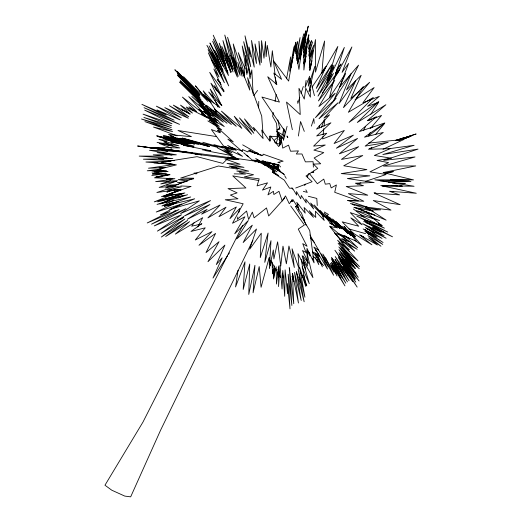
<?xml version="1.0" encoding="UTF-8"?>
<svg xmlns="http://www.w3.org/2000/svg" width="523" height="523" viewBox="0 0 523 523"><rect width="100%" height="100%" fill="white"/><g stroke="black" fill="none" stroke-linecap="round" stroke-linejoin="round"><path stroke-width="0.78" d="M278.582 273.96L278.576 277.21L277.863 272.405M278.589 271.529L278.596 267.462M269.286 257.8L269.26 264.305L270.084 260.389M258.624 107.856L258.767 101.397M274.229 268.201L273.738 277.687L272.954 269.79M284.251 129.371L283.466 140.373L287.094 126.291M321.861 73.253L324.606 41.01L315.506 72.102L315.461 39.591L309.923 70.5L308.524 34.799L303.889 70.017L303.621 37.702L298.921 69.428L294.867 45.808L288.637 81.085L273.679 60.988L281.603 79.372L273.843 73.011L276.857 84.549L267.737 76.724L279.413 102.103L261.918 97.03L285.767 132.567M283.361 276.209L283.211 277.824L282.453 273.117M322.907 136.549L322.632 138.935L344.337 130.469L334.073 143.531L353.352 135.15L336.4 148.212L357.549 138.445L339.335 153.801L358.68 146.662L341.441 159.404L362.805 155.521L343.729 165.758L366.911 169.609L341.251 173.61L369.833 175.839L347.383 178.565L374.135 182.488L355.313 183.2L363.498 185.711L346.18 186.476L367.793 195.21L348.357 193.582L363.805 201.25L347.802 200.544M323.083 134.96L323.809 128.606M324.077 126.22L324.796 119.865M294.933 48.593L295.658 42.226L293.39 55.615M295.841 53.732L297.352 41.657L295.645 51.117M291.318 67.421L293.933 46.809L289.65 71.246L290.598 56.955L286.565 78.836M306.092 80.424L305.079 87.531L309.603 76.26L308.302 86.138L314.918 66.271L310.924 83.294M298.417 136.013L300.548 121.513L304.294 131.384M238.024 270.306L235.566 286.95L244.986 261.827L243.188 289.461L249.726 264.017L248.758 294.436L254.93 265.311L253.08 292.762L259.218 266.54L261.069 287.31L269.103 257.774L269.927 259.186M296.816 58.975L300.052 37.578L296.319 55.582M273.281 112.452L272.64 116.368L276.575 123.428L277.53 136.614L269.306 136.209L270.09 140.877M275.059 101.495L276.203 94.454M292.318 61.917L292.586 60.341M292.854 58.766L293.122 57.19M280.746 143.884L282.185 136.673M282.505 135.071L283.786 128.665M271.391 261.016L270.469 265.579L270.123 262.389M277.432 170.76L278.569 165.157L274.196 168.36L274.17 164.183M297.665 63.276L303.765 33.864L296.75 60.576M303.098 43.429L299.777 59.158L301.993 50.509M303.432 41.853L305.759 30.844L297.783 63.29M237.847 216.993L237.331 219.327L246.588 211.024L248.628 219.503L252.354 212.135L254.113 217.823L266.514 207.932L268.665 215.973L284.747 198.001M238.887 212.331L239.75 208.442L229.937 218.634L236.344 206.997L218.947 216.679L226.041 207.173L207.925 217.888L220.098 204.99L201.61 214.149L207.082 209.416L187.345 219.287L209.906 204.526L184.39 216.019L210.553 200.577L180.559 213.567L199.361 200.845L169.635 209.409L194.687 198.799L164.392 206.069L190.705 196.975L157.044 204.388L187.594 194.733L157.671 201.819L184.874 192.948L161.463 196.622L191.098 186.443L180.762 185.953M303.654 49.469L305.883 39.454L303.673 47.201M303.536 47.188L308.243 26.15L303.608 44.226M279.759 144.289L281.622 136.085M306.772 50.62L303.706 63.767L306.288 56.066M308.577 42.886L309.119 40.565L308.38 42.886M310.374 85.622L308.923 91.813L310.283 89.793M303.543 57.55L309.015 34.93L303.693 52.588M281.237 142.74L281.629 141.282M309.289 64.192L313.055 50.149L309.407 58.543M308.766 55.445L312.604 41.847L308.956 51.699M276.17 143.544L279.014 133.64M305.033 62.315L305.72 59.995M308.93 49.169L311.453 40.663L308.871 48.364M309.623 70.115L311.46 63.956M303.713 57.569L307.151 46.75M299.803 97.265L297.809 103.423L297.639 100.978M301.045 93.408L303.288 86.472M311.368 126.108L313.833 118.531L314.192 123.363M304.7 185.56L305.184 184.063M307.38 177.336L308.603 173.597M309.315 58.399L313.754 45.266L309.054 56.301M321.468 127.403L324.234 119.767M342.114 80.549L339.564 87.243L358.536 65.172L346.468 89.989L361.184 75.266L350.802 98.494L359.321 91.179M342.676 79.058L348.625 63.433L342.088 72.351L351.914 46.952L333.955 79.306L344.337 47.443L326.555 83.628L337.845 46.462L323.397 71.298M309.224 67.532L312.1 60.805M322.658 72.272L324.685 67.938L322.345 72.174M252.864 240.273L160.594 430.181L130.672 496.85L124.768 496.085L111.759 490.195L104.966 485.213L142.995 422.035L242.783 225.341M370.206 132.456L368.499 135.967L384.653 123.402L375.547 134.496M363.407 130.717L365.629 126.383M327.633 78.823L333.465 67.552L330.32 72.082M330.778 68.448L332.295 65.643L331.412 66.97M197.733 226.936L202.761 217.66L175.362 234.114L189.574 221.628L165.673 236.501L187.561 220.373L161.326 237.043L184.926 218.954L161.038 233.474L183.279 217.032L157.371 231.114L181.507 214.763L154.246 225.91L185.933 208.71L151.533 224.164L179.062 209.501L147.211 222.955L169.923 211.554L160.254 214.973L181.893 204.009L156.227 212.011L176.663 202.676M335.341 73.213L341.088 63.983L336.701 69.611M329.3 78.914L328.424 80.254L329.398 78.999M227.642 255.616L212.979 278.066L222.151 257.832L216.274 264.599L224.923 245.078L207.971 261.709L219.059 241.665L206.003 252.616L215.613 233.415L198.982 245.274L211.972 231.611L195.275 240.005L205.245 227.825L190.987 231.441L201.355 224.007L191.66 226.198L194.393 222.327M228.531 254.25L229.42 252.89M370.787 114.249L378.665 102.266L367.506 106.319L379.345 96.363L362.916 102.815L374.148 87.57L355.045 99.834M312.094 87.099L326.117 66.218L316.238 88.42L331.693 64.649L316.99 91.97L334.099 65.153L318.017 96.108L333.406 73.442L318.442 100.939L334.766 80.294L318.853 106.555L335.158 93.271L315.447 117.642L336.152 98.252L318.991 118.76L338.106 102.711L323.959 118.133L329.568 114.772L316.493 129.129L330.948 122.774L316.67 136.006L326.751 133.228L313.617 146.1L325.28 145.002L313.878 150.101L323.763 152.611L314.133 157.979L320.71 163.784L313.46 164.111L317.755 168.386L305.994 176.016L312.126 181.71L295.698 188.025M279.119 139.21L281.348 135.987M322.586 92.865L334.707 75.966L329.555 97.415L345.67 73.495L333.798 100.305L351.214 73.468L339.035 103.626L355.679 80.843L343.448 107.646L363.426 86.491L348.351 112.295L373.317 97.468L349.031 122.382L378.815 101.449L357.294 122.467L385.882 104.75L367.238 120.761L376.54 116.675L359.327 131.613L384.804 122.925L364.472 137.176L383.307 132.424L365.132 146.113L388.216 142.243L368.421 149.251L390.217 148.669L374.318 155.442L391.485 158.247L377.083 160.463L388.609 162.633L369.944 171.838L386.151 174.505L365.485 181.344M327.221 80.405L331.432 74.586M337.976 72.357L336.093 74.966L338.204 72.534M338.924 71.05L339.865 69.749M253.727 95.65L257.597 90.427M356.091 98.586L369.656 82.301L361.145 89.616M200.852 224.609L201.858 223.426M370.964 127.821L381.555 115.426L373.396 118.649M335.354 74.103L339.989 68.69M228.015 158.306L222.883 163.405L197.047 156.671L160.953 162.385L176.467 164.895L157.325 169.622L168.066 171.551L154.167 172.113L170.093 174.715L154.435 177.827L174.904 178.709L155.658 181.625L177.591 180.723L159.169 187.404L174.59 186.077M183.606 216.522L180.625 219.294L183.351 217.607M278.687 136.196L274.51 140.072L274.758 142.191M298.339 204.395L295.587 206.788L309.721 230.545L314.081 262.886L306.955 248.327L307.413 266.122L302.15 255.786L305.609 269.123L298.025 253.668L299.091 268.783L292.069 248.771L294.318 267.508L288.938 246.006L286.362 263.84L282.976 246.117L280.766 266.03L277.621 241.822L273.882 258.944L273.32 250.014L269.378 268.587L270.992 240.678L264.782 262.343L268.083 233.023L260.271 257.591L261.271 233.186L249.608 249.308L256.518 228.976L243.156 242.541L252.334 225.171L236.69 238.959L248.307 220.529L234.742 233.755L244.908 216.777L232.493 223.256L243.162 203.761L225.217 199.779L237.978 198.779L230.375 195.053L237.096 192.863L228.008 188.607L245.915 187.96L232.755 175.859L258.826 180.54M276.981 130.109L280.008 127.671M238.887 168.144L237.645 169.125L218.477 166.007L180.598 178.075L193.785 178.219L172.191 186.652L181.291 186.914L167.412 189.954L181.115 190.032M279.498 143.132L280.759 142.164M279.007 139.445L281.616 137.915M370.094 128.449L372.932 126.841M173.473 200.446L161.921 205.97L178.781 201.42M178.526 198.034L184.299 195.275L174.139 197.57M383.006 149.297L404.292 139.281L368.46 143.132M171.335 190.045L166.889 192.085L175.453 189.659M172.459 202.63L164.425 206.297L173.701 204.003M173.937 211.325L175.395 210.664M174.97 197.367L160.071 203.957L167.746 201.59M170.616 185.913L165.51 188.077L172.616 186.306M171.524 193.386L179.023 190.254M180.33 189.574L163.614 196.288L171.616 194.85M172.413 194.7L154.265 201.845L180.893 194.621M368.199 120.695L371.912 119.231M180.363 190.3L163.791 196.223L183.063 193.549L162.411 200.211L167.883 198.975M369.866 148.545L371.931 147.813L369.663 148.578M170.531 180.598L160.777 183.939L176.532 181.226M396.166 140.347L404.619 137.542L395.381 140.55M357.065 184.129L360.89 182.86M396.401 140.484L416.131 133.986L396.133 140.432M175.473 186.378L156.887 192.471L178.637 189.601M397.637 140.308L412.026 135.594L397.382 140.341M397.199 140.321L412.425 135.32M397.604 140.491L408.43 136.987L397.755 140.393M400.239 139.837L409.365 136.895L400.115 139.857M398.304 140.36L408.195 137.163L398.206 140.367M170.073 178.121L166.301 179.258L172.727 178.768M169.445 198.622L172.57 197.923M385.569 173.388L393.374 171.629L383.862 173.002M162.012 173.231L151.801 175.414L166.425 173.865M161.346 170.23L151.918 172.041L166.432 170.825M169.04 174.512L156.24 176.931L158.672 176.702M169.151 174.63L155.802 176.957L161.476 176.852M279.4 140.478L280.903 140.229M158.606 172.897L152.33 173.924L162.084 173.29M164.882 171.864L166.451 171.609M277.072 129.612L279.883 129.188L277.844 119.898M388.641 148.774L414.118 145.296L382.856 154.514L418.034 149.107L383.784 160.358L415.014 156.952L383.516 166.092L415.739 165.935L383.065 172.59L413.523 179.899L374.814 179.82L414.059 186.266L380.77 185.587L416.269 193.242L389.439 191.268L399.605 194.87L374.305 193.17L400.2 204.689L373.226 200.499L391.021 210.115L365.891 207.075L386.131 220.15L365.564 211.495L382.038 225.936L364.466 219.817L367.375 223.713M161.574 168.955L147.283 170.792L161.123 170.295M186.783 181.559L177.389 182.69L181.174 183.311M167.014 157.704L158.26 158.619L163.738 159.299M229.362 157.665L234.84 157.168M157.037 162.516L153.84 162.771L174.048 164.431M165.039 161.888L167.438 161.699M255.283 153.082L256.845 152.991M178.467 184.612L166.458 185.266L175.198 185.685M193.405 178.931L178.16 179.631L187.567 181.036M388.445 182.252L410.921 181.481L380.273 180.866L409.267 180.134L390.603 179.644M171.021 161.261L145.93 162.019L174.741 164.47L148.486 168.197L165.157 167.693M395.656 183.769L405.286 183.54L392.446 183.102M175.1 138.837L178.265 138.772M273.091 167.445L274.64 167.412M166.922 141.929L163.751 141.968L171.707 145.146M369.218 209.984L380.633 209.86L365.734 207.749M382.346 186.09L402.305 186.123L399.873 185.953M197.184 173.133L193.968 173.074L196.132 174.002M234.193 173.865L245.457 174.087L239.377 172.675M290.651 201.46L293.089 201.512L291.298 199.871M165.229 149.075L157.403 148.859L167.628 151.422M233.611 156.495L231.297 156.429L227.407 151.18M159.116 167.661L163.117 167.818M174.244 160.711L143.4 159.188L172.858 158.528L139.196 156.102L163.366 156.181L153.213 154.841L176.362 154.828L149.486 150.297L175.1 151.35L155.919 147.408L179.814 147.95L157.063 142.38L178.755 145.799L158.914 139.38L177.179 141.681L163.287 135.313L177.715 138.909L168.504 134.483L191.444 136.686L178.023 130.489L216.587 136.608M173.682 136.326L170.446 136.117L177.8 138.915M261.572 161.921L267.868 162.326L274.34 164.091M169.066 153.396L157.083 152.598L171.93 155.076M391.779 185.384L397.447 185.783M390.668 191.451L393.054 191.634L390.629 191.307M231.506 167.249L237.037 167.733M254.76 161.725L256.25 161.862M374.082 192.804L375.697 192.954M202.519 149.885L210.834 150.768L183.383 145.27L193.562 146.943L181.867 144.453L190.267 145.806L170.681 141.857L194.177 146.165L162.947 138.392L186.521 143.557L157.939 136.523L188.705 143.668L156.665 135.83L191.163 143.747L163.333 136.81L194.576 144.08L167.543 137.033L198.609 144.492L177.094 138.124L209.586 146.643L180.2 138.288L207.984 145.642L182.246 138.098L217.843 147.453L202.734 142.269L223.138 148.074L213.855 144.609L233.297 150.055L224.19 146.237L236.298 150.376L231.31 147.479L242.43 151.088L242.437 149.578L247.856 151.932L248.255 150.99L262.834 155.547L263.115 154.167L283.139 161.208L277.765 162.365L280.138 162.908M195.7 154.154L201.636 154.795L147.617 147.473L170.956 150.532M267.345 163.333L269.221 163.549L261.559 162.476L278.256 164.568M256.937 160.751L258.473 160.927L256.917 160.653M238.946 159.665L194.961 154.076M140.171 146.401L171.904 150.604M172.832 150.67L137.562 146.002L187.502 152.441L151.788 147.44L232.375 157.959L227.753 157.162L279.06 164.647M257.741 162.032L259.983 162.339M261.48 162.542L266.717 163.261M311.309 172.25L313.695 172.583L313.604 171.028M168.524 149.689L177.225 150.918M171.073 149.918L192.464 152.964M173.08 145.871L159.502 143.577L171.596 148.179M205.062 150.552L230.715 155.396M276.674 134.901L278.942 135.346M274.634 165.235L272.287 164.653L274.457 165.569M276.987 165.824L278.556 166.216M308.328 196.288L316.807 198.42L317.258 205.546M303.36 191.372L307.263 192.379L305.831 189.797M365.767 207.631L368.898 208.487L366.263 206.67M348.939 228.924L365.655 233.689M364.59 220.248L374.527 223.216M379.116 224.583L382.176 225.498L378.09 223.007M360.693 214.829L379.587 220.621L356.431 210.664L374.821 214.986L353.888 207.337L373.311 211.174L350.423 203.539L368.597 207.605L347.651 200.42L358.477 200.839L334.713 192.301L336.4 184.952L331.196 187.927L329.771 183.599L325.306 184.188L323.77 179.101L317.356 183.75L309.348 173.492M275.026 142.72L280.459 144.394M267.521 161.973L279.563 165.752L280.576 166.942M270.398 165.464L274.13 166.634M275.621 167.105L278.602 168.04M212.92 115.962L209.416 114.805L220.307 132.803L211.357 129.541L225.459 148.558M177.009 135.803L153.468 127.043L172.551 131.587L144.923 121.63L172.074 129.809L141.472 118.996L171.289 127.56L143.89 117.459L171.557 125.768L143.047 114.158L172.002 123.761L144.681 110.131L179.539 124.356L144.06 107.686L174.179 120.172L141.903 104.371L166.288 114.975L156.985 109.922L180.206 119.95L156.344 106.149L181.324 117.78L164.817 107.601L188.339 118.224L169.419 105.731L188.757 116.766L173.342 105.123L190.012 114.158L180.527 105.123L192.444 113.092L186.306 107.012L207.533 117.976L198.524 109.281L210.429 116.139M217.339 130.305L220.261 131.404M339.787 239.756L342.003 240.587L334.4 232.905L340.708 235.428L329.81 226.132M355.012 207.553L364.505 211.292L359.085 208.089M366.741 228.721L369.754 229.904M375.776 232.277L384.052 235.533L369.258 227.374M368.074 233.363L377.09 237.154L365.224 230.094M329.856 223.373L353.358 233.265L342.192 221.844L358.693 226.224L350.815 217.875L362.138 224.772L350.253 212.632L364.06 217.123L353.371 208.991M276.628 166.484L278.805 167.399M373.69 227.884L384.196 232.317L367.198 222.582M337.845 233.265L356.411 241.227L349.096 231.512M259.558 154.945L248.935 150.088L255.224 153.52M295.469 206.304L298.345 207.651M270.365 165.582L278.177 169.413M214.286 122.402L209.337 119.963L215.038 123.82M360.112 235.147L363.733 236.932M216.097 125.017L207.866 120.905L216.803 126.435M265.403 161.424L275.438 169.021M235.481 149.565L227.603 145.394L233.448 149.676M246.228 155.259L248.379 156.397M255.538 160.188L268.436 167.02L256.989 159.482M361.288 215.522L384.451 228.178L356.778 216.077L387.759 232.075L363.642 221.249L392.531 236.814L372.376 227.211L381.254 232.467L362.629 223.628L386.118 238.253L365.237 227.479L382.038 238.429L363.165 228.943L383.078 242.502L364.943 231.316L382.777 244.418L367.937 235.612L380.96 246.228L368.722 237.854L377.364 244.993L359.654 234.853L371.938 244.829L351.887 232.362M340.342 240.103L357.183 249.308L341.604 238.736L349.142 241.77L340.1 234.814L349.266 238.619L344.546 235.474M264.599 163.653L270.842 167.105M190.13 113.936L181.148 108.928L182.952 110.536M218.045 130.711L220.157 131.92M242.685 144.845L261.696 155.756M255.701 158.508L273.228 168.576L262.454 160.757M214.626 118.564L218.13 120.584M276.713 131.273L284.845 136.072M352.306 204.081L354.339 205.284M324.325 212.018L328.477 214.469L326.006 216.306L327.228 217.339M224.014 147.931L221.392 146.335L242.535 156.344L237.337 152.533M225.328 148.728L231.879 152.729L223.837 149.526L232.643 154.945L217.509 147.944L238.566 159.384L224.897 158.979L240.07 164.255L227.047 163.411L243.993 167.367L229.133 166.118L248.647 171.126L236.782 171.014L253.563 174.741L244.319 176.911L259.186 178.846L257.061 185.881L267.508 182.841L262.454 190.111L270.836 186.973L267.946 194.896L273.418 191.326L273.849 194.523L278.962 191.307L282.23 201.009L285.473 195.903L289.284 203.709L292.887 199.472L299.208 209.801L296.724 202.27L305.216 213.175L304.098 207.5L313.467 217.32L309.256 210.73L315.787 217.431L315.382 211.207L324.28 220.471L321.05 212.266M312.643 251.772L319.71 256.178L313.846 247.039L318.461 250.027M214.397 121.911L201.322 113.726L224.249 126.533L204.872 109.052L223.328 122.147L205.14 106.084L227.034 123.271L206.408 105.286L231.408 124.526L214.286 108.941L236.259 126.311L221.425 111.151L241.874 128.416L234.252 116.263L251.576 134.313L239.456 117.878L253.838 133.313L244.47 118.878L254.871 131.005L253.446 127.324L263.134 138.549L261.748 130.011L269.914 141.269L270.574 135.993L278.752 146.617L281.609 141.387L282.747 148.133L288.546 145.106L290.533 151.232L298.45 150.905L296.306 153.997L301.954 153.984L305.393 161.875L313.068 161.699L313.382 167.138M284.525 174.715L263.049 160.679L276.896 171.806L267.573 166.549L274.876 171.877L272.457 171.034L278.661 175.591L272.306 172.159L284.257 180.115L289.513 188.208L292.54 188.267L296.704 195.112L296.495 191.529L300.732 198.799L301.287 195.497L306.269 202.931L305.694 199.034L313.617 208.939L310.629 202.976L324.09 217.15L314.16 204.964L329.242 221.366L320.076 210.37L335.295 226.498L326.666 216.614L332.105 222.098L324.24 213.064L339.839 228.407L329.529 217.235L341.519 228.786L332.602 218.967L347.815 233.363L335.831 221.543L351.051 235.553L341.767 226.237L354.646 237.69L345.141 228.728L353.849 236.442L343.912 226.315L345.173 227.361M366.721 228.237L374.645 233.441L372.709 230.846M339.375 243.058L349.41 249.674L343.428 244.424M327.627 216.47L328.947 217.391M280.093 170.864L274.242 166.752L283.904 174.166M354.849 240.39L361.406 245.071L349.194 231.14M339.943 234.618L357.699 247.647L347.135 237.416M175.741 137.732L177.65 139.151M202.924 102.214L193.804 95.363L205.284 108.647M296.567 206.01L297.816 206.997M205.232 115.158L182.416 97.095L196.641 111.641L189.006 106.784L192.961 110.896M279.72 169.982L272.875 164.484L278.125 168.02M340.473 239.717L354.666 251.138L347.952 243.993M344.193 249.654L341.055 247.091L359.497 266.619L346.984 255.034M345.448 250.68L358.013 260.931L345.618 247.399M328.444 218.372L331.49 220.948L329.523 222.628L337.766 227.917L329.856 226.479L349.181 251.321L337.59 240.22L354.757 261.892L338.106 243.202L357.006 266.802L338.845 246.921L355.562 268.482L338.93 249.661L356.196 273.503L338.956 252.629L355.372 278.681L334.91 250.249L355.823 282.145L338.27 257.453L357.17 287.081L343.016 266.547L348.455 275.673L335.217 256.531L349.076 280.773L334.975 259.343L344.507 276.713L331.497 257.303L342.349 277.922L331.53 259.205L340.48 277.7L331.347 262.422L337.047 275.967L330.392 263.304L334.105 272.306L322.822 253.988L328.287 266.854L309.884 234.971M210.141 114.995L188.744 96.611L202.571 112.164M242.443 151.65L227.884 139.164L233.284 141.896L217.967 128.043L221.654 129.822L213.449 123.369L219.268 126.422L207.167 115.681L217.483 123.062L203.558 110.987L216.731 121.48L213.292 118.198M243.653 152.696L252.145 159.979L257.545 160.672L259.192 162.437M350.005 231.663L355.437 236.494L350.24 231.401M306.916 250.785L309.884 253.433M312.852 256.08L323.534 265.612L312.506 251.988M347.298 257.989L359.288 268.783L342.552 251.38M266.214 165.36L261.448 161.006L264.945 165.438M342.225 250.628L345.2 253.38M345.729 259.519L353.456 266.671L345.781 258.388M211.004 116.014L198.982 104.541L210.749 114.341L191.836 96.461L209.187 111.438L179.33 81.974L203.839 104.777L180.37 81.719L207.415 107.274L180.258 80.457L200.943 99.599L177.65 75.41L200.008 97.533L177.5 73.704L199.276 95.82L174.872 69.762L199.368 94.905L177.277 71.501L199.302 94.022L183.508 76.665L208.004 101.54L195.347 85.805L207.258 99.625L203.421 94.356L211.076 102.907L206.31 96.448L209.448 100.096M262.86 161.215L266.207 164.451M301.758 217.457L304.68 220.294M346.036 263.912L348.893 266.737L342.081 258.637M215.731 116.884L207.605 108.647L216.999 112.275L207.886 98.344L219.895 107.627L208.71 91.996L221.51 105.43L210.946 83.196L221.373 95.833L209.703 72.364L223.818 91.793L213.855 69.016L219.013 77.038L208.337 52.816L224.38 82.758L211.933 52.241L228.721 85.896L214.639 50.345L228.473 75.515L219.242 43.161L230.735 72.579L228.636 63.996M220.543 82.837L217.261 79.457L221.151 84.648M342.911 238.638L346.272 242.208M340.676 252.988L354.94 268.462L340.813 248.582M298.352 209.612L301.451 212.985L306.04 225.151M277.125 132.077L283.675 139.308M213.874 103.103L203.199 90.812L208.213 99.965M338.806 256.701L359.085 280.982L341.388 256.95M333.079 260.029L336.152 263.723M310.329 237.671L314.408 242.58M339.499 254.328L358.229 277.295L346.324 260.912M339.989 261.16L355.091 279.74L339.643 258.081M302.961 255.982L308.681 263.317L302.471 250.537L306.066 252.57L302.732 243.626L307.066 246.287L298.267 229.113L304.412 224.942L290.703 205.964M338.695 263.265L352.731 281.622L343.905 268.247M369.8 226.956L371.735 229.551M340.153 240.018L342.447 243.247M287.892 137.294L286.983 136.006L287.532 137.536M365.172 229.564L368.695 234.552M221.909 105.711L210.194 89.073L213.966 97.768M222.458 88.603L224.19 91.205M331.948 258.362L347.435 281.897L335.406 259.787M333.883 264.788L345.853 283.211L332.412 260.062M220.647 95.179L214.502 85.628L216.515 90.793M221.281 75.057L211.318 59.367L213.175 62.982M330.896 265.128L336.054 273.339L332.229 265.645M332.301 265.625L344.951 285.872L333.674 265.651M284.63 175.669L286.244 178.369M291.899 187.822L292.71 189.169M270.751 260.598L274.451 266.946M275.268 268.358L276.504 270.476M277.327 271.888L280.616 277.53L278.02 269.293M223.079 70.213L209.115 45.926L222.563 72.004L206.918 45.351L217.96 66.225M219.327 69.239L208.056 49.613L221.347 75.031M303.072 260.428L312.931 277.615L306.7 251.818M332.118 262.86L332.896 264.259M217.267 56.386L209.932 42.984L220.987 65.767M307.243 250.975L309.917 255.95L309.492 253.054M236.03 65.087L236.782 66.513M315.16 257.499L318.801 264.651L317.2 259.447M240.835 67.689L244.365 74.796M277.013 131.038L279.282 135.64M227.786 72.494L212.658 41.232L223.341 66.781M225.746 65.114L213.266 39.055L227.891 72.429M315.925 253.348L322.371 266.861L317.539 254.426M222.68 53.915L220.66 49.574L223.72 57.438M225.04 58.975L231.101 71.997M224.21 58.851L213.24 35.198L225.583 64.264M325.594 257.846L333.622 275.242L321.05 253.877L327.509 269.057L315.552 249.301L316.402 251.498M299.98 271.084L304.053 279.982M304.732 281.459L306.766 285.911L303.549 275.006M257.434 152.821L258.068 154.239M214.907 99.939L218.052 107.182M244.934 68.297L238.285 52.679L244.614 74.645M296.43 272.914L298.319 277.34M299.895 281.028L300.522 282.505L299.333 277.85M302.085 266.795L309.276 283.734L304.164 265.161M312.329 258.087L312.898 259.526M231.166 71.965L221.804 46.436L233.055 71.945L226.662 53.313L237.377 77.084L230.395 55.15L238.253 76.332L233.166 57.419L240.135 75.338L237.782 62.368L242.142 76.253L240.717 67.696L249.798 90.1L247.614 77.718L261.703 116.086L262.892 132.221M289.356 268.842L289.886 270.339M291.997 276.34L293.854 281.59L292.612 273.777M232.506 69.376L222.922 40.585L228.067 61.655M315.14 252.766L316.513 257.224M303.105 261.284L303.739 263.612M314.447 95.637L310.015 78.234L310.401 97.167L305.778 88.204L304.281 99.095L298.973 88.302L300.228 114.57L286.512 102.05L292.35 129.717M232.049 67.016L224.785 35.061L235.226 68.742L227.583 37.251L237.194 67.421L233.238 43.952L244.326 77.247L245.64 55.673L246.817 74.495L248.458 67.199L250.014 78.783L251.818 69.86L253.112 93.898M245.607 65.663L242.201 45.959L250.53 74.737L243.692 41.703L250.739 66.774L244.993 35.825L250.327 56.804L249.033 47.024L254.224 67.114L251.504 40.48L256.479 63.466L255.041 43.932L260.016 65.081L258.95 41.252L261.343 62.59L261.546 40.657L263.991 58.197L265.488 41.48L266.135 56.634L267.273 45.396L270.868 66.97L272.339 50.738L275.039 74.619M246.019 68.029L246.836 72.762M301.281 259.441L305.726 286.356L299.653 267.345L304.922 297.208L298.149 269.057L304.144 301.778L296.384 271.313L301.222 300.49L294.534 272.378L298.424 303.02L292.442 273.431L293.776 303.719L289.232 267.292L291.873 305.478L288.166 274.202L290.004 308.884L287.46 283.551L287.565 293.756L285.12 269.868L284.702 296.299L282.806 270.515L282.041 288.977L280.021 265.226L278.569 286.591L278.7 265.932L276.451 284.074L276.177 266.808L273.49 278.981L274.372 265.854L272.503 273.869L272.078 262.03M275.314 77.005L276.118 84.17M272.555 265.841L272.712 267.423M319.239 125.664L319.455 128.03M279.308 134.457L279.831 145.518"/></g></svg>
